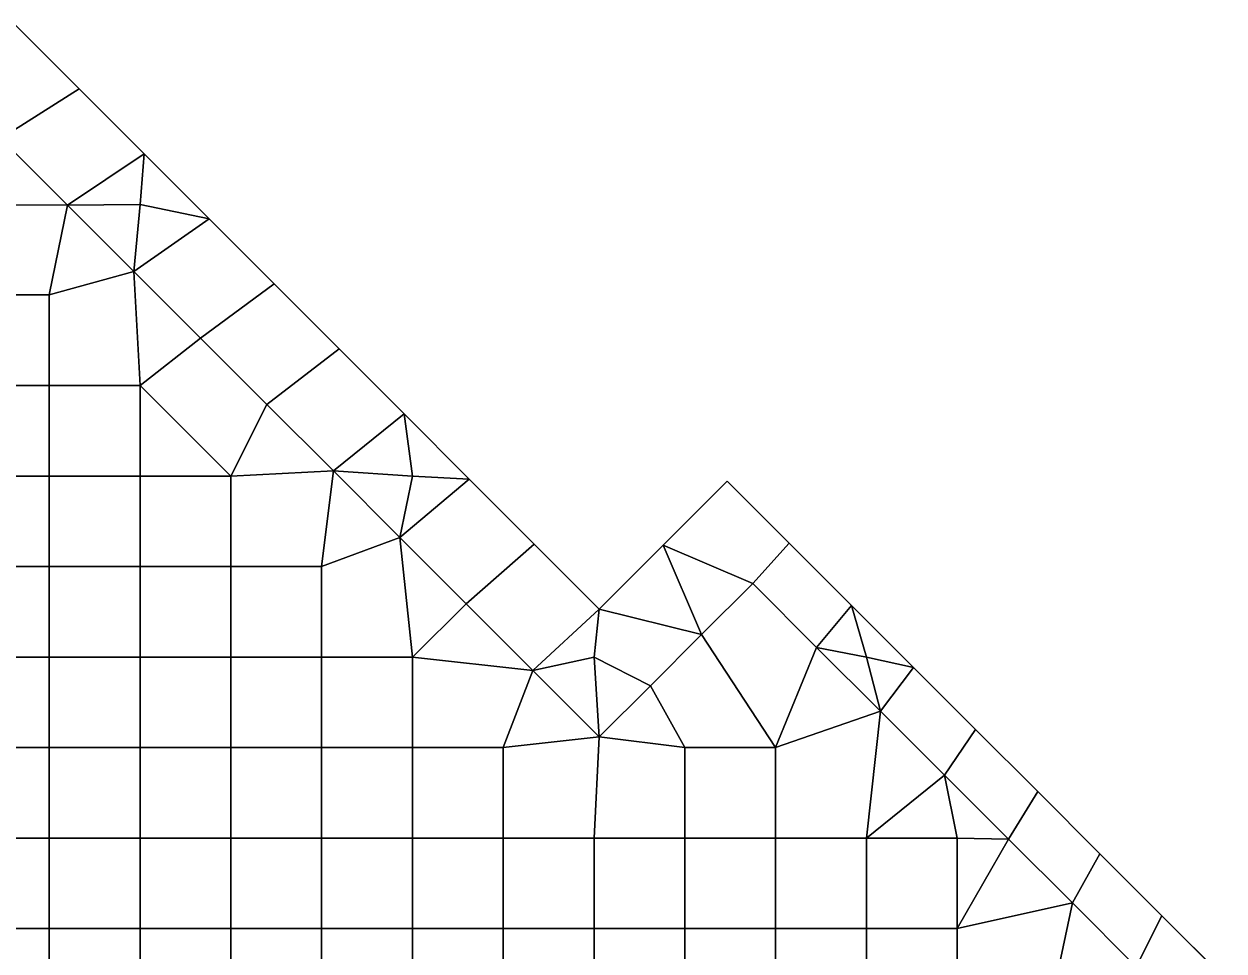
# Model space of a CAD drawing. Extents: x -13 to 39.3, y -26.5 to 20.6.
# Drawn here: x 29.08 to 35.71, y -8.11 to -2.99 of the extents above; entities that cross this region are included whole.
import ezdxf

# ---------------------------------------------------------------- set-up
doc = ezdxf.new("R2010")
doc.units = 0
doc.layers.add('BARS', color=1, linetype='CONTINUOUS')
doc.layers.add('FACES', color=5, linetype='CONTINUOUS')

msp = doc.modelspace()

# ---------------------------------------------------------------- linework, layer by layer
at = {"layer": 'BARS'}
for p, q in [((29.3828, -3.34583), (29.0232, -2.98624)), ((29.3828, -3.34583, 3.3), (29.0232, -2.98624, 3.3)), ((29.7424, -3.70542), (29.3828, -3.34583)), ((29.7424, -3.70542, 3.3), (29.3828, -3.34583, 3.3)), ((29.318, -3.98808), (28.9503, -3.62039)), ((29.318, -3.98808, 3.3), (28.9503, -3.62039, 3.3)), ((30.102, -4.06501), (29.7424, -3.70542)), ((30.102, -4.06501, 3.3), (29.7424, -3.70542, 3.3)), ((29.6857, -4.35578), (29.318, -3.98808)), ((29.6857, -4.35578, 3.3), (29.318, -3.98808, 3.3)), ((30.4616, -4.42459), (30.102, -4.06501)), ((30.4616, -4.42459, 3.3), (30.102, -4.06501, 3.3)), ((30.0534, -4.72347), (29.6857, -4.35578)), ((30.0534, -4.72347, 3.3), (29.6857, -4.35578, 3.3)), ((30.8212, -4.78418), (30.4616, -4.42459)), ((30.8212, -4.78418, 3.3), (30.4616, -4.42459, 3.3)), ((30.4211, -5.09117), (30.0534, -4.72347)), ((30.4211, -5.09117, 3.3), (30.0534, -4.72347, 3.3)), ((31.1808, -5.14377), (30.8212, -4.78418)), ((31.1808, -5.14377, 3.3), (30.8212, -4.78418, 3.3)), ((30.7888, -5.45886), (30.4211, -5.09117)), ((30.7888, -5.45886, 3.3), (30.4211, -5.09117, 3.3)), ((31.5404, -5.50336), (31.1808, -5.14377)), ((31.5404, -5.50336, 3.3), (31.1808, -5.14377, 3.3)), ((31.1565, -5.82656), (30.7888, -5.45886)), ((31.1565, -5.82656, 3.3), (30.7888, -5.45886, 3.3)), ((31.9, -5.86295), (31.5404, -5.50336)), ((31.9, -5.86295, 3.3), (31.5404, -5.50336, 3.3)), ((32.9667, -5.51543), (32.6131, -5.86899)), ((32.9667, -5.51543, 3.3), (32.6131, -5.86899, 3.3)), ((33.3101, -5.85888), (32.9667, -5.51543)), ((33.3101, -5.85888, 3.3), (32.9667, -5.51543, 3.3)), ((31.5242, -6.19426), (31.1565, -5.82656)), ((31.5242, -6.19426, 3.3), (31.1565, -5.82656, 3.3)), ((32.2595, -6.22254), (31.9, -5.86295)), ((32.2595, -6.22254, 3.3), (31.9, -5.86295, 3.3)), ((32.6131, -5.86899), (32.2595, -6.22254)), ((32.6131, -5.86899, 3.3), (32.2595, -6.22254, 3.3)), ((33.6536, -6.20234), (33.3101, -5.85888)), ((33.6536, -6.20234, 3.3), (33.3101, -5.85888, 3.3)), ((33.1081, -6.08112), (32.8252, -6.36396)), ((33.1081, -6.08112, 3.3), (32.8252, -6.36396, 3.3)), ((33.4616, -6.43467), (33.1081, -6.08112)), ((33.4616, -6.43467, 3.3), (33.1081, -6.08112, 3.3)), ((31.8918, -6.56195), (31.5242, -6.19426)), ((31.8918, -6.56195, 3.3), (31.5242, -6.19426, 3.3)), ((33.997, -6.54579), (33.6536, -6.20234)), ((33.997, -6.54579, 3.3), (33.6536, -6.20234, 3.3)), ((32.8252, -6.36396), (32.5424, -6.6468)), ((32.8252, -6.36396, 3.3), (32.5424, -6.6468, 3.3)), ((33.8152, -6.78823), (33.4616, -6.43467)), ((33.8152, -6.78823, 3.3), (33.4616, -6.43467, 3.3)), ((32.2595, -6.92965), (31.8918, -6.56195)), ((32.2595, -6.92965, 3.3), (31.8918, -6.56195, 3.3)), ((34.3405, -6.88924), (33.997, -6.54579)), ((34.3405, -6.88924, 3.3), (33.997, -6.54579, 3.3)), ((32.5424, -6.6468), (32.2595, -6.92965)), ((32.5424, -6.6468, 3.3), (32.2595, -6.92965, 3.3)), ((34.1687, -7.14178), (33.8152, -6.78823)), ((34.1687, -7.14178, 3.3), (33.8152, -6.78823, 3.3)), ((34.6839, -7.23269), (34.3405, -6.88924)), ((34.6839, -7.23269, 3.3), (34.3405, -6.88924, 3.3)), ((32.2595, -6.92965), (32.2595, -6.92965, 0.66)), ((32.2595, -6.92965, 0.66), (32.2595, -6.92965, 1.32)), ((32.2595, -6.92965, 1.32), (32.2595, -6.92965, 1.98)), ((32.2595, -6.92965, 1.98), (32.2595, -6.92965, 2.64)), ((32.2595, -6.92965, 2.64), (32.2595, -6.92965, 3.3)), ((34.5223, -7.49533), (34.1687, -7.14178)), ((34.5223, -7.49533, 3.3), (34.1687, -7.14178, 3.3)), ((35.0274, -7.57614), (34.6839, -7.23269)), ((35.0274, -7.57614, 3.3), (34.6839, -7.23269, 3.3)), ((34.8758, -7.84889), (34.5223, -7.49533)), ((34.8758, -7.84889, 3.3), (34.5223, -7.49533, 3.3)), ((35.3708, -7.9196), (35.0274, -7.57614)), ((35.3708, -7.9196, 3.3), (35.0274, -7.57614, 3.3)), ((35.2294, -8.20244), (34.8758, -7.84889)), ((35.2294, -8.20244, 3.3), (34.8758, -7.84889, 3.3)), ((35.7143, -8.26305), (35.3708, -7.9196)), ((35.7143, -8.26305, 3.3), (35.3708, -7.9196, 3.3))]:
    msp.add_line(p, q, dxfattribs=at)
at = {"layer": 'FACES'}
for points in [[(29.0232, -2.98624), (28.9503, -3.62039), (29.3828, -3.34583)], [(29.0232, -2.98624, 3.3), (28.9503, -3.62039, 3.3), (29.3828, -3.34583, 3.3)], [(29.3828, -3.34583), (28.9503, -3.62039), (29.318, -3.98808), (29.7424, -3.70542)], [(29.3828, -3.34583, 3.3), (28.9503, -3.62039, 3.3), (29.318, -3.98808, 3.3), (29.7424, -3.70542, 3.3)], [(28.9503, -3.62039), (28.7155, -3.98467), (29.318, -3.98808)], [(28.9503, -3.62039, 3.3), (28.7155, -3.98467, 3.3), (29.318, -3.98808, 3.3)], [(28.9503, -3.62039), (28.9503, -3.62039, 0.66), (29.318, -3.98808, 0.66), (29.318, -3.98808)], [(29.318, -3.98808, 0.66), (28.9503, -3.62039, 0.66), (28.9503, -3.62039, 1.32), (29.318, -3.98808, 1.32)], [(29.318, -3.98808, 1.32), (28.9503, -3.62039, 1.32), (28.9503, -3.62039, 1.98), (29.318, -3.98808, 1.98)], [(29.318, -3.98808, 1.98), (28.9503, -3.62039, 1.98), (28.9503, -3.62039, 2.64), (29.318, -3.98808, 2.64)], [(29.318, -3.98808, 2.64), (28.9503, -3.62039, 2.64), (28.9503, -3.62039, 3.3), (29.318, -3.98808, 3.3)], [(29.7424, -3.70542), (29.318, -3.98808), (29.7197, -3.98467)], [(29.7424, -3.70542, 3.3), (29.318, -3.98808, 3.3), (29.7197, -3.98467, 3.3)], [(29.7424, -3.70542), (29.7197, -3.98467), (30.102, -4.06501)], [(29.7424, -3.70542, 3.3), (29.7197, -3.98467, 3.3), (30.102, -4.06501, 3.3)], [(29.318, -3.98808), (28.7155, -3.98467), (28.7155, -4.48537), (29.2176, -4.48537)], [(29.318, -3.98808, 3.3), (28.7155, -3.98467, 3.3), (28.7155, -4.48537, 3.3), (29.2176, -4.48537, 3.3)], [(29.318, -3.98808), (29.2176, -4.48537), (29.6857, -4.35578)], [(29.318, -3.98808, 3.3), (29.2176, -4.48537, 3.3), (29.6857, -4.35578, 3.3)], [(29.318, -3.98808), (29.6857, -4.35578), (29.7197, -3.98467)], [(29.318, -3.98808, 3.3), (29.6857, -4.35578, 3.3), (29.7197, -3.98467, 3.3)], [(29.318, -3.98808), (29.318, -3.98808, 0.66), (29.6857, -4.35578, 0.66), (29.6857, -4.35578)], [(29.318, -3.98808, 0.66), (29.318, -3.98808, 1.32), (29.6857, -4.35578, 1.32), (29.6857, -4.35578, 0.66)], [(29.318, -3.98808, 1.32), (29.318, -3.98808, 1.98), (29.6857, -4.35578, 1.98), (29.6857, -4.35578, 1.32)], [(29.318, -3.98808, 1.98), (29.318, -3.98808, 2.64), (29.6857, -4.35578, 2.64), (29.6857, -4.35578, 1.98)], [(29.6857, -4.35578, 2.64), (29.318, -3.98808, 2.64), (29.318, -3.98808, 3.3), (29.6857, -4.35578, 3.3)], [(29.7197, -3.98467), (29.6857, -4.35578), (30.102, -4.06501)], [(29.7197, -3.98467, 3.3), (29.6857, -4.35578, 3.3), (30.102, -4.06501, 3.3)], [(29.6857, -4.35578), (30.0534, -4.72347), (30.4616, -4.42459), (30.102, -4.06501)], [(29.6857, -4.35578, 3.3), (30.0534, -4.72347, 3.3), (30.4616, -4.42459, 3.3), (30.102, -4.06501, 3.3)], [(29.6857, -4.35578), (29.2176, -4.48537), (29.2176, -4.98608), (29.7197, -4.98608)], [(29.6857, -4.35578, 3.3), (29.2176, -4.48537, 3.3), (29.2176, -4.98608, 3.3), (29.7197, -4.98608, 3.3)], [(29.6857, -4.35578), (29.7197, -4.98608), (30.0534, -4.72347)], [(29.6857, -4.35578), (29.6857, -4.35578, 0.66), (30.0534, -4.72347, 0.66), (30.0534, -4.72347)], [(29.6857, -4.35578, 0.66), (29.6857, -4.35578, 1.32), (30.0534, -4.72347, 1.32), (30.0534, -4.72347, 0.66)], [(29.6857, -4.35578, 1.32), (29.6857, -4.35578, 1.98), (30.0534, -4.72347, 1.98), (30.0534, -4.72347, 1.32)], [(29.6857, -4.35578, 1.98), (29.6857, -4.35578, 2.64), (30.0534, -4.72347, 2.64), (30.0534, -4.72347, 1.98)], [(30.0534, -4.72347, 2.64), (29.6857, -4.35578, 2.64), (29.6857, -4.35578, 3.3), (30.0534, -4.72347, 3.3)], [(29.6857, -4.35578, 3.3), (29.7197, -4.98608, 3.3), (30.0534, -4.72347, 3.3)], [(30.0534, -4.72347), (30.4211, -5.09117), (30.8212, -4.78418), (30.4616, -4.42459)], [(30.0534, -4.72347, 3.3), (30.4211, -5.09117, 3.3), (30.8212, -4.78418, 3.3), (30.4616, -4.42459, 3.3)], [(29.2176, -4.48537), (28.7155, -4.48537), (28.7155, -4.98608), (29.2176, -4.98608)], [(29.2176, -4.48537, 3.3), (28.7155, -4.48537, 3.3), (28.7155, -4.98608, 3.3), (29.2176, -4.98608, 3.3)], [(30.0534, -4.72347), (29.7197, -4.98608), (30.2219, -5.48679), (30.4211, -5.09117)], [(30.0534, -4.72347, 3.3), (29.7197, -4.98608, 3.3), (30.2219, -5.48679, 3.3), (30.4211, -5.09117, 3.3)], [(30.0534, -4.72347), (30.0534, -4.72347, 0.66), (30.4211, -5.09117, 0.66), (30.4211, -5.09117)], [(30.0534, -4.72347, 0.66), (30.0534, -4.72347, 1.32), (30.4211, -5.09117, 1.32), (30.4211, -5.09117, 0.66)], [(30.0534, -4.72347, 1.32), (30.0534, -4.72347, 1.98), (30.4211, -5.09117, 1.98), (30.4211, -5.09117, 1.32)], [(30.0534, -4.72347, 1.98), (30.0534, -4.72347, 2.64), (30.4211, -5.09117, 2.64), (30.4211, -5.09117, 1.98)], [(30.4211, -5.09117, 2.64), (30.0534, -4.72347, 2.64), (30.0534, -4.72347, 3.3), (30.4211, -5.09117, 3.3)], [(30.8212, -4.78418), (30.4211, -5.09117), (30.7888, -5.45886), (31.1808, -5.14377)], [(30.8212, -4.78418, 3.3), (30.4211, -5.09117, 3.3), (30.7888, -5.45886, 3.3), (31.1808, -5.14377, 3.3)], [(29.2176, -4.98608), (28.7155, -4.98608), (28.7155, -5.48679), (29.2176, -5.48679)], [(29.2176, -4.98608, 3.3), (28.7155, -4.98608, 3.3), (28.7155, -5.48679, 3.3), (29.2176, -5.48679, 3.3)], [(29.7197, -4.98608), (29.2176, -4.98608), (29.2176, -5.48679), (29.7197, -5.48679)], [(29.7197, -4.98608, 3.3), (29.2176, -4.98608, 3.3), (29.2176, -5.48679, 3.3), (29.7197, -5.48679, 3.3)], [(29.7197, -4.98608), (29.7197, -5.48679), (30.2219, -5.48679)], [(29.7197, -4.98608, 3.3), (29.7197, -5.48679, 3.3), (30.2219, -5.48679, 3.3)], [(30.4211, -5.09117), (30.2219, -5.48679), (30.7888, -5.45886)], [(30.4211, -5.09117, 3.3), (30.2219, -5.48679, 3.3), (30.7888, -5.45886, 3.3)], [(30.4211, -5.09117), (30.4211, -5.09117, 0.66), (30.7888, -5.45886, 0.66), (30.7888, -5.45886)], [(30.4211, -5.09117, 0.66), (30.4211, -5.09117, 1.32), (30.7888, -5.45886, 1.32), (30.7888, -5.45886, 0.66)], [(30.4211, -5.09117, 1.32), (30.4211, -5.09117, 1.98), (30.7888, -5.45886, 1.98), (30.7888, -5.45886, 1.32)], [(30.4211, -5.09117, 1.98), (30.4211, -5.09117, 2.64), (30.7888, -5.45886, 2.64), (30.7888, -5.45886, 1.98)], [(30.7888, -5.45886, 2.64), (30.4211, -5.09117, 2.64), (30.4211, -5.09117, 3.3), (30.7888, -5.45886, 3.3)], [(31.1808, -5.14377), (30.7888, -5.45886), (31.2261, -5.48679)], [(31.1808, -5.14377, 3.3), (30.7888, -5.45886, 3.3), (31.2261, -5.48679, 3.3)], [(31.1808, -5.14377), (31.2261, -5.48679), (31.5404, -5.50336)], [(31.1808, -5.14377, 3.3), (31.2261, -5.48679, 3.3), (31.5404, -5.50336, 3.3)], [(29.2176, -5.48679), (28.7155, -5.48679), (28.7155, -5.9875), (29.2176, -5.9875)], [(29.2176, -5.48679, 3.3), (28.7155, -5.48679, 3.3), (28.7155, -5.9875, 3.3), (29.2176, -5.9875, 3.3)], [(29.7197, -5.48679), (29.2176, -5.48679), (29.2176, -5.9875), (29.7197, -5.9875)], [(29.7197, -5.48679, 3.3), (29.2176, -5.48679, 3.3), (29.2176, -5.9875, 3.3), (29.7197, -5.9875, 3.3)], [(30.2219, -5.48679), (29.7197, -5.48679), (29.7197, -5.9875), (30.2219, -5.9875)], [(30.2219, -5.48679, 3.3), (29.7197, -5.48679, 3.3), (29.7197, -5.9875, 3.3), (30.2219, -5.9875, 3.3)], [(30.2219, -5.48679), (30.2219, -5.9875), (30.724, -5.9875), (30.7888, -5.45886)], [(30.2219, -5.48679, 3.3), (30.2219, -5.9875, 3.3), (30.724, -5.9875, 3.3), (30.7888, -5.45886, 3.3)], [(30.7888, -5.45886), (30.724, -5.9875), (31.1565, -5.82656)], [(30.7888, -5.45886, 3.3), (30.724, -5.9875, 3.3), (31.1565, -5.82656, 3.3)], [(30.7888, -5.45886), (31.1565, -5.82656), (31.2261, -5.48679)], [(30.7888, -5.45886), (30.7888, -5.45886, 0.66), (31.1565, -5.82656, 0.66), (31.1565, -5.82656)], [(30.7888, -5.45886, 0.66), (30.7888, -5.45886, 1.32), (31.1565, -5.82656, 1.32), (31.1565, -5.82656, 0.66)], [(30.7888, -5.45886, 1.32), (30.7888, -5.45886, 1.98), (31.1565, -5.82656, 1.98), (31.1565, -5.82656, 1.32)], [(30.7888, -5.45886, 1.98), (30.7888, -5.45886, 2.64), (31.1565, -5.82656, 2.64), (31.1565, -5.82656, 1.98)], [(31.1565, -5.82656, 2.64), (30.7888, -5.45886, 2.64), (30.7888, -5.45886, 3.3), (31.1565, -5.82656, 3.3)], [(30.7888, -5.45886, 3.3), (31.1565, -5.82656, 3.3), (31.2261, -5.48679, 3.3)], [(31.2261, -5.48679), (31.1565, -5.82656), (31.5404, -5.50336)], [(31.2261, -5.48679, 3.3), (31.1565, -5.82656, 3.3), (31.5404, -5.50336, 3.3)], [(31.1565, -5.82656), (31.5242, -6.19426), (31.9, -5.86295), (31.5404, -5.50336)], [(31.1565, -5.82656, 3.3), (31.5242, -6.19426, 3.3), (31.9, -5.86295, 3.3), (31.5404, -5.50336, 3.3)], [(32.6131, -5.86899), (33.1081, -6.08112), (33.3101, -5.85888), (32.9667, -5.51543)], [(32.6131, -5.86899, 3.3), (33.1081, -6.08112, 3.3), (33.3101, -5.85888, 3.3), (32.9667, -5.51543, 3.3)], [(30.724, -5.9875), (30.724, -6.4882), (31.2261, -6.4882), (31.1565, -5.82656)], [(30.724, -5.9875, 3.3), (30.724, -6.4882, 3.3), (31.2261, -6.4882, 3.3), (31.1565, -5.82656, 3.3)], [(31.1565, -5.82656), (31.2261, -6.4882), (31.5242, -6.19426)], [(31.1565, -5.82656), (31.1565, -5.82656, 0.66), (31.5242, -6.19426, 0.66), (31.5242, -6.19426)], [(31.1565, -5.82656, 0.66), (31.1565, -5.82656, 1.32), (31.5242, -6.19426, 1.32), (31.5242, -6.19426, 0.66)], [(31.1565, -5.82656, 1.32), (31.1565, -5.82656, 1.98), (31.5242, -6.19426, 1.98), (31.5242, -6.19426, 1.32)], [(31.1565, -5.82656, 1.98), (31.1565, -5.82656, 2.64), (31.5242, -6.19426, 2.64), (31.5242, -6.19426, 1.98)], [(31.5242, -6.19426, 2.64), (31.1565, -5.82656, 2.64), (31.1565, -5.82656, 3.3), (31.5242, -6.19426, 3.3)], [(31.1565, -5.82656, 3.3), (31.2261, -6.4882, 3.3), (31.5242, -6.19426, 3.3)], [(31.5242, -6.19426), (31.8918, -6.56195), (32.2595, -6.22254), (31.9, -5.86295)], [(31.5242, -6.19426, 3.3), (31.8918, -6.56195, 3.3), (32.2595, -6.22254, 3.3), (31.9, -5.86295, 3.3)], [(32.2595, -6.22254), (32.8252, -6.36396), (32.6131, -5.86899)], [(32.2595, -6.22254, 3.3), (32.8252, -6.36396, 3.3), (32.6131, -5.86899, 3.3)], [(32.6131, -5.86899), (32.8252, -6.36396), (33.1081, -6.08112)], [(32.6131, -5.86899, 3.3), (32.8252, -6.36396, 3.3), (33.1081, -6.08112, 3.3)], [(33.1081, -6.08112), (33.4616, -6.43467), (33.6536, -6.20234), (33.3101, -5.85888)], [(33.1081, -6.08112, 3.3), (33.4616, -6.43467, 3.3), (33.6536, -6.20234, 3.3), (33.3101, -5.85888, 3.3)], [(29.2176, -5.9875), (28.7155, -5.9875), (28.7155, -6.4882), (29.2176, -6.4882)], [(29.2176, -5.9875, 3.3), (28.7155, -5.9875, 3.3), (28.7155, -6.4882, 3.3), (29.2176, -6.4882, 3.3)], [(29.7197, -5.9875), (29.2176, -5.9875), (29.2176, -6.4882), (29.7197, -6.4882)], [(29.7197, -5.9875, 3.3), (29.2176, -5.9875, 3.3), (29.2176, -6.4882, 3.3), (29.7197, -6.4882, 3.3)], [(30.2219, -5.9875), (29.7197, -5.9875), (29.7197, -6.4882), (30.2219, -6.4882)], [(30.2219, -5.9875, 3.3), (29.7197, -5.9875, 3.3), (29.7197, -6.4882, 3.3), (30.2219, -6.4882, 3.3)], [(30.724, -5.9875), (30.2219, -5.9875), (30.2219, -6.4882), (30.724, -6.4882)], [(30.724, -5.9875, 3.3), (30.2219, -5.9875, 3.3), (30.2219, -6.4882, 3.3), (30.724, -6.4882, 3.3)], [(32.8252, -6.36396), (33.2345, -6.98891), (33.4616, -6.43467), (33.1081, -6.08112)], [(32.8252, -6.36396, 0.66), (32.8252, -6.36396), (33.1081, -6.08112), (33.1081, -6.08112, 0.66)], [(32.8252, -6.36396, 0.66), (33.1081, -6.08112, 0.66), (33.1081, -6.08112, 1.32), (32.8252, -6.36396, 1.32)], [(32.8252, -6.36396, 1.32), (33.1081, -6.08112, 1.32), (33.1081, -6.08112, 1.98), (32.8252, -6.36396, 1.98)], [(32.8252, -6.36396, 1.98), (33.1081, -6.08112, 1.98), (33.1081, -6.08112, 2.64), (32.8252, -6.36396, 2.64)], [(32.8252, -6.36396, 2.64), (33.1081, -6.08112, 2.64), (33.1081, -6.08112, 3.3), (32.8252, -6.36396, 3.3)], [(32.8252, -6.36396, 3.3), (33.2345, -6.98891, 3.3), (33.4616, -6.43467, 3.3), (33.1081, -6.08112, 3.3)], [(33.1081, -6.08112), (33.1081, -6.08112, 0.66), (33.4616, -6.43467, 0.66), (33.4616, -6.43467)], [(33.4616, -6.43467, 0.66), (33.1081, -6.08112, 0.66), (33.1081, -6.08112, 1.32), (33.4616, -6.43467, 1.32)], [(33.4616, -6.43467, 1.32), (33.1081, -6.08112, 1.32), (33.1081, -6.08112, 1.98), (33.4616, -6.43467, 1.98)], [(33.4616, -6.43467, 1.98), (33.1081, -6.08112, 1.98), (33.1081, -6.08112, 2.64), (33.4616, -6.43467, 2.64)], [(33.4616, -6.43467, 2.64), (33.1081, -6.08112, 2.64), (33.1081, -6.08112, 3.3), (33.4616, -6.43467, 3.3)], [(31.5242, -6.19426), (31.2261, -6.4882), (31.8918, -6.56195)], [(31.5242, -6.19426, 3.3), (31.2261, -6.4882, 3.3), (31.8918, -6.56195, 3.3)], [(31.5242, -6.19426), (31.5242, -6.19426, 0.66), (31.8918, -6.56195, 0.66), (31.8918, -6.56195)], [(31.5242, -6.19426, 0.66), (31.5242, -6.19426, 1.32), (31.8918, -6.56195, 1.32), (31.8918, -6.56195, 0.66)], [(31.5242, -6.19426, 1.32), (31.5242, -6.19426, 1.98), (31.8918, -6.56195, 1.98), (31.8918, -6.56195, 1.32)], [(31.5242, -6.19426, 1.98), (31.5242, -6.19426, 2.64), (31.8918, -6.56195, 2.64), (31.8918, -6.56195, 1.98)], [(31.8918, -6.56195, 2.64), (31.5242, -6.19426, 2.64), (31.5242, -6.19426, 3.3), (31.8918, -6.56195, 3.3)], [(32.2595, -6.22254), (31.8918, -6.56195), (32.2303, -6.4882)], [(32.2595, -6.22254, 3.3), (31.8918, -6.56195, 3.3), (32.2303, -6.4882, 3.3)], [(32.2595, -6.22254), (32.2303, -6.4882), (32.5424, -6.6468), (32.8252, -6.36396)], [(32.2595, -6.22254, 3.3), (32.2303, -6.4882, 3.3), (32.5424, -6.6468, 3.3), (32.8252, -6.36396, 3.3)], [(33.6536, -6.20234), (33.4616, -6.43467), (33.7367, -6.4882)], [(33.6536, -6.20234, 3.3), (33.4616, -6.43467, 3.3), (33.7367, -6.4882, 3.3)], [(33.6536, -6.20234), (33.7367, -6.4882), (33.997, -6.54579)], [(33.6536, -6.20234, 3.3), (33.7367, -6.4882, 3.3), (33.997, -6.54579, 3.3)], [(32.5424, -6.6468), (32.7324, -6.98891), (33.2345, -6.98891), (32.8252, -6.36396)], [(32.5424, -6.6468, 0.66), (32.5424, -6.6468), (32.8252, -6.36396), (32.8252, -6.36396, 0.66)], [(32.5424, -6.6468, 0.66), (32.8252, -6.36396, 0.66), (32.8252, -6.36396, 1.32), (32.5424, -6.6468, 1.32)], [(32.5424, -6.6468, 1.32), (32.8252, -6.36396, 1.32), (32.8252, -6.36396, 1.98), (32.5424, -6.6468, 1.98)], [(32.5424, -6.6468, 1.98), (32.8252, -6.36396, 1.98), (32.8252, -6.36396, 2.64), (32.5424, -6.6468, 2.64)], [(32.5424, -6.6468, 2.64), (32.8252, -6.36396, 2.64), (32.8252, -6.36396, 3.3), (32.5424, -6.6468, 3.3)], [(32.5424, -6.6468, 3.3), (32.7324, -6.98891, 3.3), (33.2345, -6.98891, 3.3), (32.8252, -6.36396, 3.3)], [(33.4616, -6.43467), (33.2345, -6.98891), (33.8152, -6.78823)], [(33.4616, -6.43467, 3.3), (33.2345, -6.98891, 3.3), (33.8152, -6.78823, 3.3)], [(33.4616, -6.43467), (33.8152, -6.78823), (33.7367, -6.4882)], [(33.4616, -6.43467), (33.4616, -6.43467, 0.66), (33.8152, -6.78823, 0.66), (33.8152, -6.78823)], [(33.8152, -6.78823, 0.66), (33.4616, -6.43467, 0.66), (33.4616, -6.43467, 1.32), (33.8152, -6.78823, 1.32)], [(33.8152, -6.78823, 1.32), (33.4616, -6.43467, 1.32), (33.4616, -6.43467, 1.98), (33.8152, -6.78823, 1.98)], [(33.8152, -6.78823, 1.98), (33.4616, -6.43467, 1.98), (33.4616, -6.43467, 2.64), (33.8152, -6.78823, 2.64)], [(33.8152, -6.78823, 2.64), (33.4616, -6.43467, 2.64), (33.4616, -6.43467, 3.3), (33.8152, -6.78823, 3.3)], [(33.4616, -6.43467, 3.3), (33.8152, -6.78823, 3.3), (33.7367, -6.4882, 3.3)], [(29.2176, -6.4882), (28.7155, -6.4882), (28.7155, -6.98891), (29.2176, -6.98891)], [(29.2176, -6.4882, 3.3), (28.7155, -6.4882, 3.3), (28.7155, -6.98891, 3.3), (29.2176, -6.98891, 3.3)], [(29.7197, -6.4882), (29.2176, -6.4882), (29.2176, -6.98891), (29.7197, -6.98891)], [(29.7197, -6.4882, 3.3), (29.2176, -6.4882, 3.3), (29.2176, -6.98891, 3.3), (29.7197, -6.98891, 3.3)], [(30.2219, -6.4882), (29.7197, -6.4882), (29.7197, -6.98891), (30.2219, -6.98891)], [(30.2219, -6.4882, 3.3), (29.7197, -6.4882, 3.3), (29.7197, -6.98891, 3.3), (30.2219, -6.98891, 3.3)], [(30.724, -6.4882), (30.2219, -6.4882), (30.2219, -6.98891), (30.724, -6.98891)], [(30.724, -6.4882, 3.3), (30.2219, -6.4882, 3.3), (30.2219, -6.98891, 3.3), (30.724, -6.98891, 3.3)], [(31.2261, -6.4882), (30.724, -6.4882), (30.724, -6.98891), (31.2261, -6.98891)], [(31.2261, -6.4882, 3.3), (30.724, -6.4882, 3.3), (30.724, -6.98891, 3.3), (31.2261, -6.98891, 3.3)], [(31.2261, -6.4882), (31.2261, -6.98891), (31.7282, -6.98891), (31.8918, -6.56195)], [(31.2261, -6.4882, 3.3), (31.2261, -6.98891, 3.3), (31.7282, -6.98891, 3.3), (31.8918, -6.56195, 3.3)], [(31.8918, -6.56195), (32.2595, -6.92965), (32.2303, -6.4882)], [(31.8918, -6.56195, 3.3), (32.2595, -6.92965, 3.3), (32.2303, -6.4882, 3.3)], [(32.2303, -6.4882), (32.2595, -6.92965), (32.5424, -6.6468)], [(32.2303, -6.4882, 3.3), (32.2595, -6.92965, 3.3), (32.5424, -6.6468, 3.3)], [(33.7367, -6.4882), (33.8152, -6.78823), (33.997, -6.54579)], [(33.7367, -6.4882, 3.3), (33.8152, -6.78823, 3.3), (33.997, -6.54579, 3.3)], [(31.8918, -6.56195), (31.7282, -6.98891), (32.2595, -6.92965)], [(31.8918, -6.56195, 3.3), (31.7282, -6.98891, 3.3), (32.2595, -6.92965, 3.3)], [(31.8918, -6.56195), (31.8918, -6.56195, 0.66), (32.2595, -6.92965, 0.66), (32.2595, -6.92965)], [(32.2595, -6.92965, 0.66), (31.8918, -6.56195, 0.66), (31.8918, -6.56195, 1.32), (32.2595, -6.92965, 1.32)], [(32.2595, -6.92965, 1.32), (31.8918, -6.56195, 1.32), (31.8918, -6.56195, 1.98), (32.2595, -6.92965, 1.98)], [(32.2595, -6.92965, 1.98), (31.8918, -6.56195, 1.98), (31.8918, -6.56195, 2.64), (32.2595, -6.92965, 2.64)], [(32.2595, -6.92965, 2.64), (31.8918, -6.56195, 2.64), (31.8918, -6.56195, 3.3), (32.2595, -6.92965, 3.3)], [(33.8152, -6.78823), (34.1687, -7.14178), (34.3405, -6.88924), (33.997, -6.54579)], [(33.8152, -6.78823, 3.3), (34.1687, -7.14178, 3.3), (34.3405, -6.88924, 3.3), (33.997, -6.54579, 3.3)], [(32.2595, -6.92965), (32.7324, -6.98891), (32.5424, -6.6468)], [(32.2595, -6.92965, 0.66), (32.2595, -6.92965), (32.5424, -6.6468), (32.5424, -6.6468, 0.66)], [(32.2595, -6.92965, 0.66), (32.5424, -6.6468, 0.66), (32.5424, -6.6468, 1.32), (32.2595, -6.92965, 1.32)], [(32.2595, -6.92965, 1.32), (32.5424, -6.6468, 1.32), (32.5424, -6.6468, 1.98), (32.2595, -6.92965, 1.98)], [(32.2595, -6.92965, 1.98), (32.5424, -6.6468, 1.98), (32.5424, -6.6468, 2.64), (32.2595, -6.92965, 2.64)], [(32.2595, -6.92965, 2.64), (32.5424, -6.6468, 2.64), (32.5424, -6.6468, 3.3), (32.2595, -6.92965, 3.3)], [(32.2595, -6.92965, 3.3), (32.7324, -6.98891, 3.3), (32.5424, -6.6468, 3.3)], [(33.2345, -6.98891), (33.2345, -7.48962), (33.7367, -7.48962), (33.8152, -6.78823)], [(33.2345, -6.98891, 3.3), (33.2345, -7.48962, 3.3), (33.7367, -7.48962, 3.3), (33.8152, -6.78823, 3.3)], [(33.8152, -6.78823), (33.7367, -7.48962), (34.1687, -7.14178)], [(33.8152, -6.78823, 3.3), (33.7367, -7.48962, 3.3), (34.1687, -7.14178, 3.3)], [(33.8152, -6.78823), (33.8152, -6.78823, 0.66), (34.1687, -7.14178, 0.66), (34.1687, -7.14178)], [(33.8152, -6.78823, 0.66), (33.8152, -6.78823, 1.32), (34.1687, -7.14178, 1.32), (34.1687, -7.14178, 0.66)], [(33.8152, -6.78823, 1.32), (33.8152, -6.78823, 1.98), (34.1687, -7.14178, 1.98), (34.1687, -7.14178, 1.32)], [(33.8152, -6.78823, 1.98), (33.8152, -6.78823, 2.64), (34.1687, -7.14178, 2.64), (34.1687, -7.14178, 1.98)], [(34.1687, -7.14178, 2.64), (33.8152, -6.78823, 2.64), (33.8152, -6.78823, 3.3), (34.1687, -7.14178, 3.3)], [(34.3405, -6.88924), (34.1687, -7.14178), (34.5223, -7.49533), (34.6839, -7.23269)], [(34.3405, -6.88924, 3.3), (34.1687, -7.14178, 3.3), (34.5223, -7.49533, 3.3), (34.6839, -7.23269, 3.3)], [(31.7282, -6.98891), (31.7282, -7.48962), (32.2303, -7.48962), (32.2595, -6.92965)], [(31.7282, -6.98891, 3.3), (31.7282, -7.48962, 3.3), (32.2303, -7.48962, 3.3), (32.2595, -6.92965, 3.3)], [(32.2595, -6.92965), (32.2303, -7.48962), (32.7324, -7.48962), (32.7324, -6.98891)], [(32.2595, -6.92965, 3.3), (32.2303, -7.48962, 3.3), (32.7324, -7.48962, 3.3), (32.7324, -6.98891, 3.3)], [(29.2176, -6.98891), (28.7155, -6.98891), (28.7155, -7.48962), (29.2176, -7.48962)], [(29.2176, -6.98891, 3.3), (28.7155, -6.98891, 3.3), (28.7155, -7.48962, 3.3), (29.2176, -7.48962, 3.3)], [(29.7197, -6.98891), (29.2176, -6.98891), (29.2176, -7.48962), (29.7197, -7.48962)], [(29.7197, -6.98891, 3.3), (29.2176, -6.98891, 3.3), (29.2176, -7.48962, 3.3), (29.7197, -7.48962, 3.3)], [(30.2219, -6.98891), (29.7197, -6.98891), (29.7197, -7.48962), (30.2219, -7.48962)], [(30.2219, -6.98891, 3.3), (29.7197, -6.98891, 3.3), (29.7197, -7.48962, 3.3), (30.2219, -7.48962, 3.3)], [(30.724, -6.98891), (30.2219, -6.98891), (30.2219, -7.48962), (30.724, -7.48962)], [(30.724, -6.98891, 3.3), (30.2219, -6.98891, 3.3), (30.2219, -7.48962, 3.3), (30.724, -7.48962, 3.3)], [(31.2261, -6.98891), (30.724, -6.98891), (30.724, -7.48962), (31.2261, -7.48962)], [(31.2261, -6.98891, 3.3), (30.724, -6.98891, 3.3), (30.724, -7.48962, 3.3), (31.2261, -7.48962, 3.3)], [(31.7282, -6.98891), (31.2261, -6.98891), (31.2261, -7.48962), (31.7282, -7.48962)], [(31.7282, -6.98891, 3.3), (31.2261, -6.98891, 3.3), (31.2261, -7.48962, 3.3), (31.7282, -7.48962, 3.3)], [(33.2345, -6.98891), (32.7324, -6.98891), (32.7324, -7.48962), (33.2345, -7.48962)], [(33.2345, -6.98891, 3.3), (32.7324, -6.98891, 3.3), (32.7324, -7.48962, 3.3), (33.2345, -7.48962, 3.3)], [(33.7367, -7.48962), (34.2388, -7.48962), (34.1687, -7.14178)], [(33.7367, -7.48962, 3.3), (34.2388, -7.48962, 3.3), (34.1687, -7.14178, 3.3)], [(34.1687, -7.14178), (34.2388, -7.48962), (34.5223, -7.49533)], [(34.1687, -7.14178), (34.1687, -7.14178, 0.66), (34.5223, -7.49533, 0.66), (34.5223, -7.49533)], [(34.1687, -7.14178, 0.66), (34.1687, -7.14178, 1.32), (34.5223, -7.49533, 1.32), (34.5223, -7.49533, 0.66)], [(34.1687, -7.14178, 1.32), (34.1687, -7.14178, 1.98), (34.5223, -7.49533, 1.98), (34.5223, -7.49533, 1.32)], [(34.1687, -7.14178, 1.98), (34.1687, -7.14178, 2.64), (34.5223, -7.49533, 2.64), (34.5223, -7.49533, 1.98)], [(34.5223, -7.49533, 2.64), (34.1687, -7.14178, 2.64), (34.1687, -7.14178, 3.3), (34.5223, -7.49533, 3.3)], [(34.1687, -7.14178, 3.3), (34.2388, -7.48962, 3.3), (34.5223, -7.49533, 3.3)], [(34.5223, -7.49533), (34.8758, -7.84889), (35.0274, -7.57614), (34.6839, -7.23269)], [(34.5223, -7.49533, 3.3), (34.8758, -7.84889, 3.3), (35.0274, -7.57614, 3.3), (34.6839, -7.23269, 3.3)], [(29.2176, -7.48962), (28.7155, -7.48962), (28.7155, -7.99033), (29.2176, -7.99033)], [(29.2176, -7.48962, 3.3), (28.7155, -7.48962, 3.3), (28.7155, -7.99033, 3.3), (29.2176, -7.99033, 3.3)], [(29.7197, -7.48962), (29.2176, -7.48962), (29.2176, -7.99033), (29.7197, -7.99033)], [(29.7197, -7.48962, 3.3), (29.2176, -7.48962, 3.3), (29.2176, -7.99033, 3.3), (29.7197, -7.99033, 3.3)], [(30.2219, -7.48962), (29.7197, -7.48962), (29.7197, -7.99033), (30.2219, -7.99033)], [(30.2219, -7.48962, 3.3), (29.7197, -7.48962, 3.3), (29.7197, -7.99033, 3.3), (30.2219, -7.99033, 3.3)], [(30.724, -7.48962), (30.2219, -7.48962), (30.2219, -7.99033), (30.724, -7.99033)], [(30.724, -7.48962, 3.3), (30.2219, -7.48962, 3.3), (30.2219, -7.99033, 3.3), (30.724, -7.99033, 3.3)], [(31.2261, -7.48962), (30.724, -7.48962), (30.724, -7.99033), (31.2261, -7.99033)], [(31.2261, -7.48962, 3.3), (30.724, -7.48962, 3.3), (30.724, -7.99033, 3.3), (31.2261, -7.99033, 3.3)], [(31.7282, -7.48962), (31.2261, -7.48962), (31.2261, -7.99033), (31.7282, -7.99033)], [(31.7282, -7.48962, 3.3), (31.2261, -7.48962, 3.3), (31.2261, -7.99033, 3.3), (31.7282, -7.99033, 3.3)], [(32.2303, -7.48962), (31.7282, -7.48962), (31.7282, -7.99033), (32.2303, -7.99033)], [(32.2303, -7.48962, 3.3), (31.7282, -7.48962, 3.3), (31.7282, -7.99033, 3.3), (32.2303, -7.99033, 3.3)], [(32.7324, -7.48962), (32.2303, -7.48962), (32.2303, -7.99033), (32.7324, -7.99033)], [(32.7324, -7.48962, 3.3), (32.2303, -7.48962, 3.3), (32.2303, -7.99033, 3.3), (32.7324, -7.99033, 3.3)], [(33.2345, -7.48962), (32.7324, -7.48962), (32.7324, -7.99033), (33.2345, -7.99033)], [(33.2345, -7.48962, 3.3), (32.7324, -7.48962, 3.3), (32.7324, -7.99033, 3.3), (33.2345, -7.99033, 3.3)], [(33.7367, -7.48962), (33.2345, -7.48962), (33.2345, -7.99033), (33.7367, -7.99033)], [(33.7367, -7.48962, 3.3), (33.2345, -7.48962, 3.3), (33.2345, -7.99033, 3.3), (33.7367, -7.99033, 3.3)], [(34.2388, -7.48962), (33.7367, -7.48962), (33.7367, -7.99033), (34.2388, -7.99033)], [(34.2388, -7.48962, 3.3), (33.7367, -7.48962, 3.3), (33.7367, -7.99033, 3.3), (34.2388, -7.99033, 3.3)], [(34.2388, -7.48962), (34.2388, -7.99033), (34.5223, -7.49533)], [(34.2388, -7.48962, 3.3), (34.2388, -7.99033, 3.3), (34.5223, -7.49533, 3.3)], [(34.5223, -7.49533), (34.2388, -7.99033), (34.8758, -7.84889)], [(34.5223, -7.49533, 3.3), (34.2388, -7.99033, 3.3), (34.8758, -7.84889, 3.3)], [(34.5223, -7.49533), (34.5223, -7.49533, 0.66), (34.8758, -7.84889, 0.66), (34.8758, -7.84889)], [(34.5223, -7.49533, 0.66), (34.5223, -7.49533, 1.32), (34.8758, -7.84889, 1.32), (34.8758, -7.84889, 0.66)], [(34.5223, -7.49533, 1.32), (34.5223, -7.49533, 1.98), (34.8758, -7.84889, 1.98), (34.8758, -7.84889, 1.32)], [(34.5223, -7.49533, 1.98), (34.5223, -7.49533, 2.64), (34.8758, -7.84889, 2.64), (34.8758, -7.84889, 1.98)], [(34.8758, -7.84889, 2.64), (34.5223, -7.49533, 2.64), (34.5223, -7.49533, 3.3), (34.8758, -7.84889, 3.3)], [(35.0274, -7.57614), (34.8758, -7.84889), (35.2294, -8.20244), (35.3708, -7.9196)], [(35.0274, -7.57614, 3.3), (34.8758, -7.84889, 3.3), (35.2294, -8.20244, 3.3), (35.3708, -7.9196, 3.3)], [(34.2388, -7.99033), (34.2388, -8.49103), (34.7409, -8.49103), (34.8758, -7.84889)], [(34.2388, -7.99033, 3.3), (34.2388, -8.49103, 3.3), (34.7409, -8.49103, 3.3), (34.8758, -7.84889, 3.3)], [(34.8758, -7.84889), (34.7409, -8.49103), (35.2294, -8.20244)], [(34.8758, -7.84889, 3.3), (34.7409, -8.49103, 3.3), (35.2294, -8.20244, 3.3)], [(34.8758, -7.84889), (34.8758, -7.84889, 0.66), (35.2294, -8.20244, 0.66), (35.2294, -8.20244)], [(34.8758, -7.84889, 0.66), (34.8758, -7.84889, 1.32), (35.2294, -8.20244, 1.32), (35.2294, -8.20244, 0.66)], [(34.8758, -7.84889, 1.32), (34.8758, -7.84889, 1.98), (35.2294, -8.20244, 1.98), (35.2294, -8.20244, 1.32)], [(34.8758, -7.84889, 1.98), (34.8758, -7.84889, 2.64), (35.2294, -8.20244, 2.64), (35.2294, -8.20244, 1.98)], [(35.2294, -8.20244, 2.64), (34.8758, -7.84889, 2.64), (34.8758, -7.84889, 3.3), (35.2294, -8.20244, 3.3)], [(35.3708, -7.9196), (35.2294, -8.20244), (35.7143, -8.26305)], [(35.3708, -7.9196, 3.3), (35.2294, -8.20244, 3.3), (35.7143, -8.26305, 3.3)], [(29.2176, -7.99033), (28.7155, -7.99033), (28.7155, -8.49103), (29.2176, -8.49103)], [(29.2176, -7.99033, 3.3), (28.7155, -7.99033, 3.3), (28.7155, -8.49103, 3.3), (29.2176, -8.49103, 3.3)], [(29.7197, -7.99033), (29.2176, -7.99033), (29.2176, -8.49103), (29.7197, -8.49103)], [(29.7197, -7.99033, 3.3), (29.2176, -7.99033, 3.3), (29.2176, -8.49103, 3.3), (29.7197, -8.49103, 3.3)], [(30.2219, -7.99033), (29.7197, -7.99033), (29.7197, -8.49103), (30.2219, -8.49103)], [(30.2219, -7.99033, 3.3), (29.7197, -7.99033, 3.3), (29.7197, -8.49103, 3.3), (30.2219, -8.49103, 3.3)], [(30.724, -7.99033), (30.2219, -7.99033), (30.2219, -8.49103), (30.724, -8.49103)], [(30.724, -7.99033, 3.3), (30.2219, -7.99033, 3.3), (30.2219, -8.49103, 3.3), (30.724, -8.49103, 3.3)], [(31.2261, -7.99033), (30.724, -7.99033), (30.724, -8.49103), (31.2261, -8.49103)], [(31.2261, -7.99033, 3.3), (30.724, -7.99033, 3.3), (30.724, -8.49103, 3.3), (31.2261, -8.49103, 3.3)], [(31.7282, -7.99033), (31.2261, -7.99033), (31.2261, -8.49103), (31.7282, -8.49103)], [(31.7282, -7.99033, 3.3), (31.2261, -7.99033, 3.3), (31.2261, -8.49103, 3.3), (31.7282, -8.49103, 3.3)], [(32.2303, -7.99033), (31.7282, -7.99033), (31.7282, -8.49103), (32.2303, -8.49103)], [(32.2303, -7.99033, 3.3), (31.7282, -7.99033, 3.3), (31.7282, -8.49103, 3.3), (32.2303, -8.49103, 3.3)], [(32.7324, -7.99033), (32.2303, -7.99033), (32.2303, -8.49103), (32.7324, -8.49103)], [(32.7324, -7.99033, 3.3), (32.2303, -7.99033, 3.3), (32.2303, -8.49103, 3.3), (32.7324, -8.49103, 3.3)], [(33.2345, -7.99033), (32.7324, -7.99033), (32.7324, -8.49103), (33.2345, -8.49103)], [(33.2345, -7.99033, 3.3), (32.7324, -7.99033, 3.3), (32.7324, -8.49103, 3.3), (33.2345, -8.49103, 3.3)], [(33.7367, -7.99033), (33.2345, -7.99033), (33.2345, -8.49103), (33.7367, -8.49103)], [(33.7367, -7.99033, 3.3), (33.2345, -7.99033, 3.3), (33.2345, -8.49103, 3.3), (33.7367, -8.49103, 3.3)], [(34.2388, -7.99033), (33.7367, -7.99033), (33.7367, -8.49103), (34.2388, -8.49103)], [(34.2388, -7.99033, 3.3), (33.7367, -7.99033, 3.3), (33.7367, -8.49103, 3.3), (34.2388, -8.49103, 3.3)]]:
    msp.add_3dface(points, dxfattribs=at)

doc.saveas('drawing.dxf')
